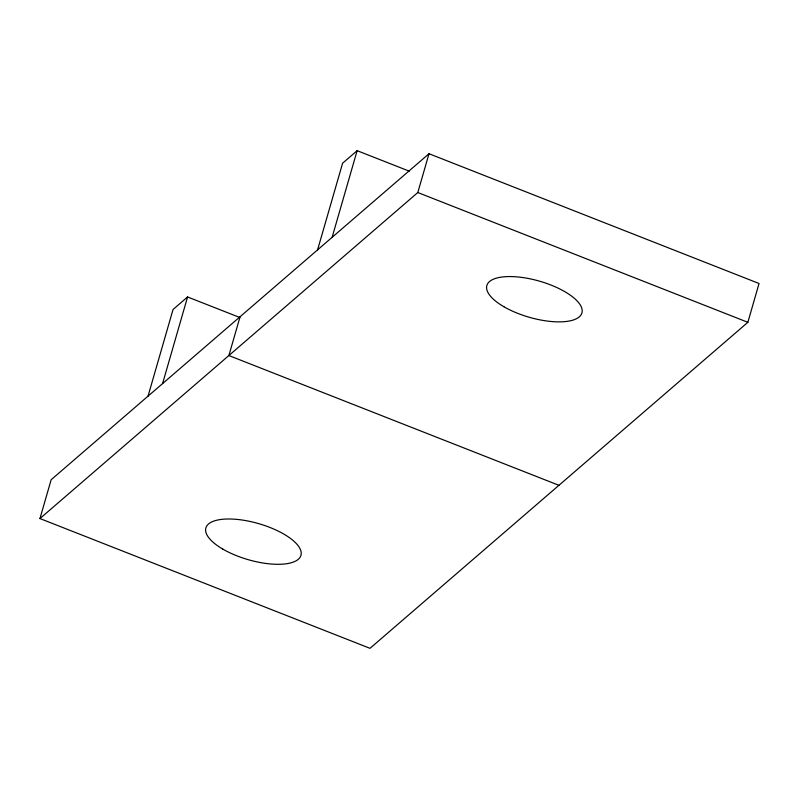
<?xml version="1.0" encoding="UTF-8"?>
<svg xmlns="http://www.w3.org/2000/svg" width="799" height="799" viewBox="0 0 799 799"><rect width="100%" height="100%" fill="white"/><g stroke="black" fill="none" stroke-linecap="round" stroke-linejoin="round"><path stroke-width="1.2" d="M39.95 518.551L51.146 479.75L429.003 153.728L759.05 283.505L747.854 322.307L369.997 648.329L39.95 518.551L417.807 192.529L429.003 153.728M148.035 396.154L173.043 309.503L187.575 296.968L239.69 317.453M162.567 383.62L187.575 296.968M240.08 316.744L228.874 355.545L558.92 485.313M317.583 249.867L342.601 163.216L357.133 150.671L409.248 171.166M332.124 237.323L357.133 150.671M417.807 192.529L747.854 322.307M222.891 549.143A49.468 18.767 16.1 0 0 300.544 556.414A49.468 18.767 16.1 0 0 236.804 519.38A49.468 18.767 16.1 0 0 222.891 549.143M503.869 306.716A49.468 18.767 16.1 0 0 581.522 313.987A49.468 18.767 16.1 0 0 517.772 276.953A49.468 18.767 16.1 0 0 503.869 306.716"/></g></svg>
